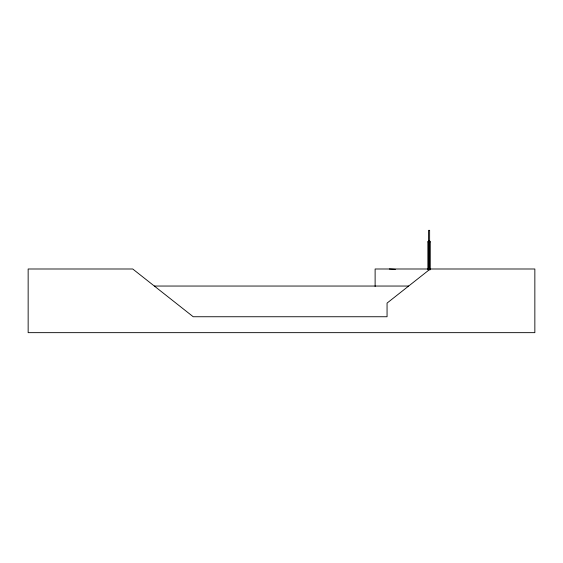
<?xml version="1.0" encoding="UTF-8"?>
<svg xmlns="http://www.w3.org/2000/svg" width="563" height="563" viewBox="0 0 563 563"><rect width="100%" height="100%" fill="white"/><g stroke="black" fill="none" stroke-linecap="round" stroke-linejoin="round"><path stroke-width="0.84" d="M430.259 268.994L387.055 303.098L387.055 316.744L193.222 316.744L132.741 268.994L28.15 268.994L28.15 332.656L534.85 332.656L534.85 268.994L375.12 268.994L375.12 286.483M429.59 230.344L428.534 230.344L428.499 241.71M428.415 240.57L429.717 240.57M429.006 241.71L427.873 241.71L427.873 269.776M427.873 241.823L428.893 241.823M429.238 241.823L430.259 241.823M154.339 286.046L408.661 286.046M389.329 268.994L395.36 269.374M430.259 269.776L430.259 241.71L429.119 241.71L429.119 269.776M429.632 230.344L429.632 241.71M429.238 241.71L429.238 269.776M428.893 241.71L429.006 269.776"/></g></svg>
